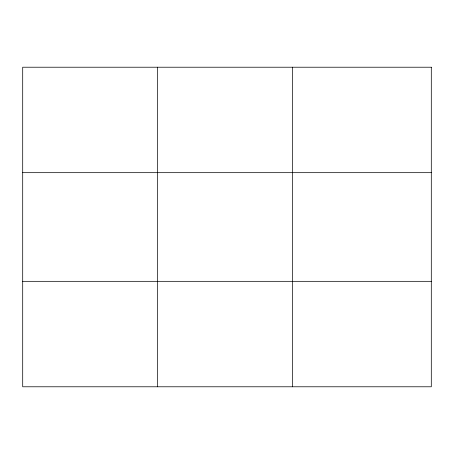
<?xml version="1.0" encoding="UTF-8"?>
<svg xmlns="http://www.w3.org/2000/svg" width="454" height="454" viewBox="0 0 454 454"><rect width="100%" height="100%" fill="white"/><g stroke="black" fill="none" stroke-linecap="round" stroke-linejoin="round"><path stroke-width="0.68" d="M157.538 386.78L157.538 67.22M292.376 386.78L292.376 67.22M22.7 172.673L431.3 172.673M22.7 281.327L431.3 281.327M431.3 67.22L431.3 386.78L22.7 386.78L22.7 67.22L431.3 67.22"/></g></svg>
